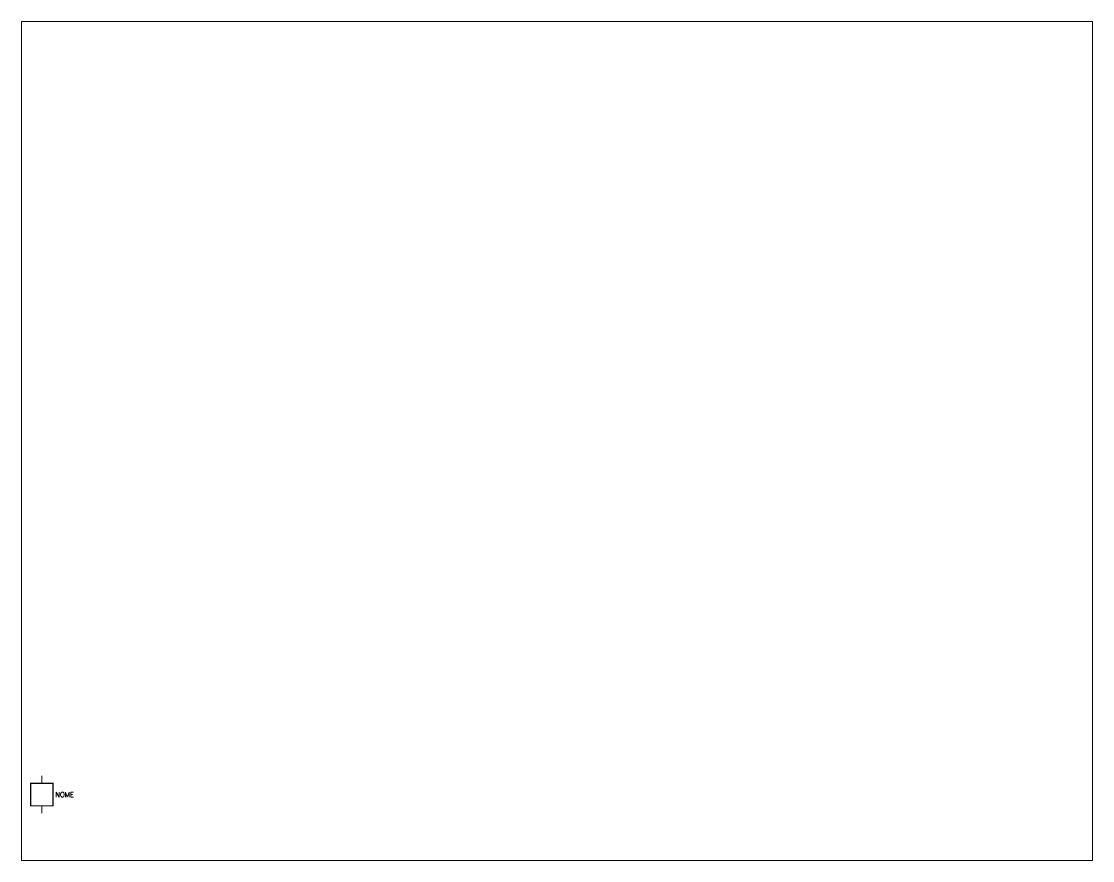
# Paper-space layout 'Layout1' of a CAD drawing. Extents: x 1.03 to 9.28, y 0.81 to 7.27.
# The model-space entities are those that its viewports show. They can reach past a viewport. Long polylines and large blocks are cut down to what shows.
import ezdxf
from ezdxf.enums import TextEntityAlignment as Align

# ---------------------------------------------------------------- set-up
doc = ezdxf.new("R2010")
doc.units = 0
doc.header["$LTSCALE"] = 10
doc.header["$MEASUREMENT"] = 0
doc.layers.get('0').update_dxf_attribs({"linetype": 'CONTINUOUS'})
doc.styles.add('ROMANS', font='romans', dxfattribs={"height": 0.2})

msp = doc.modelspace()

# ---------------------------------------------------------------- linework, layer by layer
at = {"color": 5, "const_width": 0.5}
for points in [[(4.5, 12), (4.5, 15)], [(4.5, 3), (4.5, 0)]]:
    msp.add_lwpolyline(points, dxfattribs=at)
msp.add_lwpolyline([(0, 3), (0, 12), (9, 12), (9, 3)], close=True, dxfattribs=at)

# ---------------------------------------------------------------- texts
at = {"lineweight": 5, "style": 'ROMANS', "flags": 4}
msp.add_attdef('NOME', text='NOME', height=2, dxfattribs=at).set_placement((9.87, 7.5), align=Align.MIDDLE_LEFT)

psp = doc.layouts.get("Layout1")

# ---------------------------------------------------------------- viewports
at = {"layer": '0', "view_target_point": (-23.7891, -51.5)}
psp.add_viewport(center=(5.1562, 4.0382), size=(8.25, 6.461111), view_center_point=(233.7877, 200), view_height=334.634538, dxfattribs=at)

doc.saveas('drawing.dxf')
